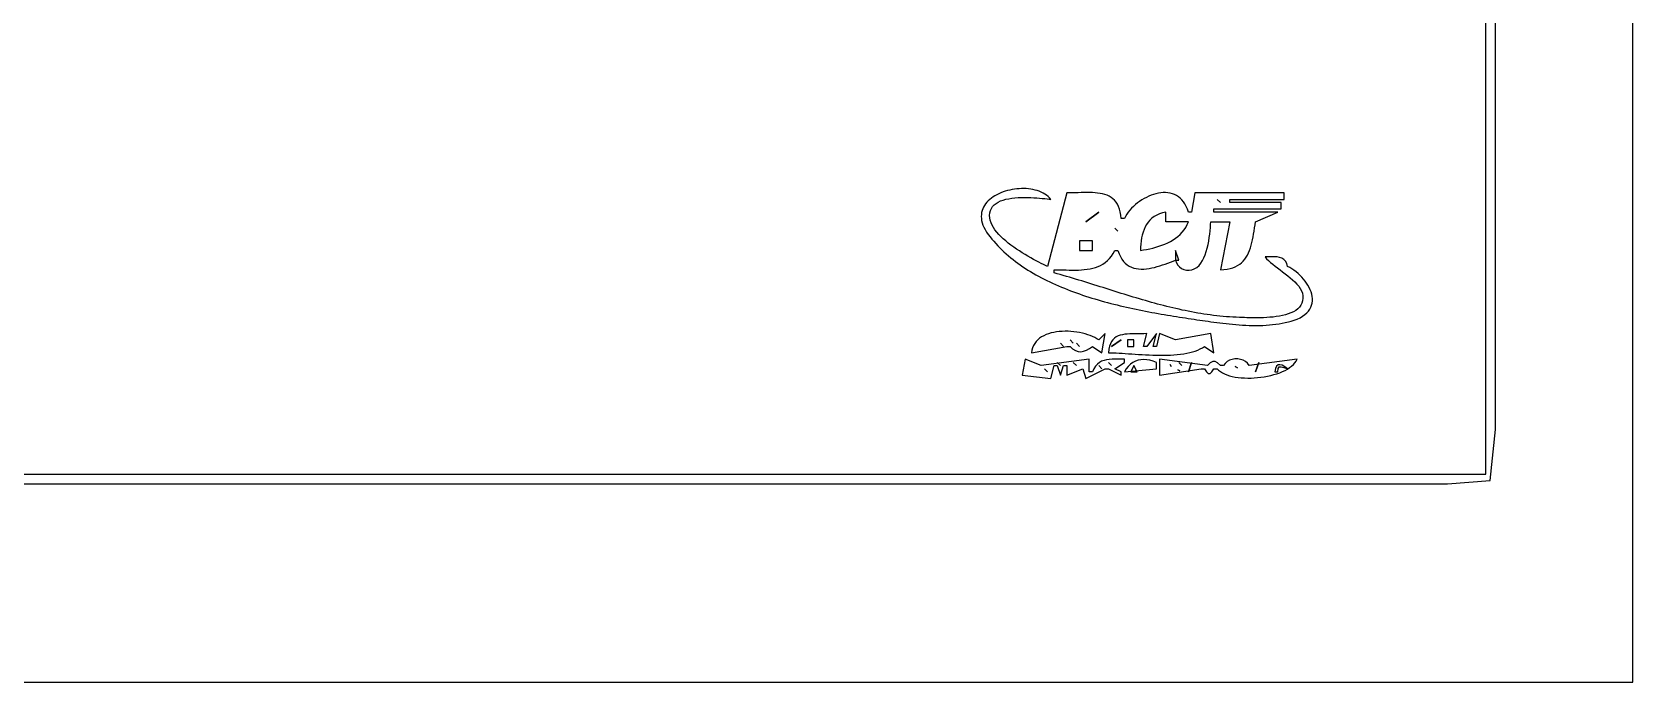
# Model space of a CAD drawing. Extents: x 0 to 792, y 0 to 1224.
# Drawn here: x 292 to 792, y 0 to 203 of the extents above; entities that cross this region are included whole.
import ezdxf

# ---------------------------------------------------------------- set-up
doc = ezdxf.new("R2010")
doc.units = 0
doc.layers.add('C7', color=7, linetype='CONTINUOUS')

msp = doc.modelspace()

# ---------------------------------------------------------------- linework, layer by layer
at = {"layer": 'C7'}
for points in [[(0, 1224), (0, 0), (792, 0), (792, 1224), (0, 1224)], [(26, 62), (561, 62), (699, 62), (734, 62), (747.396606, 63.027779), (749, 79), (749, 125), (749, 315), (749, 969), (749, 1138), (749, 1181), (747.972229, 1197.396606), (738, 1199), (709, 1199), (593, 1199), (166, 1199), (62, 1199), (36, 1199), (27.027777, 1197.396606), (26, 1177), (26, 1121), (26, 904), (26, 62)], [(29, 1196), (29, 65), (746, 65), (746, 1196), (29, 1196)], [(656.361, 130.3333), (656.9223, 131.0347), (657.4231, 131.836), (657.8671, 132.7227), (658.2576, 133.6804), (658.5982, 134.6947), (658.8925, 135.7513), (659.1439, 136.8359), (659.356, 137.9339), (659.5323, 139.031), (659.6763, 140.1128), (659.7916, 141.165), (659.8816, 142.1732), (659.9499, 143.123), (660, 144), (666, 144), (663, 129), (664.0957, 129.0488), (665.1079, 129.1665), (666.0404, 129.3505), (666.8971, 129.5984), (667.6817, 129.9075), (668.3982, 130.2752), (669.0503, 130.699), (669.6419, 131.1764), (670.1767, 131.7047), (670.6587, 132.2814), (671.0917, 132.9039), (671.4794, 133.5697), (671.8258, 134.2762), (672.1346, 135.0209), (672.4097, 135.801), (672.6549, 136.6142), (672.874, 137.4579), (673.0709, 138.3294), (673.2494, 139.2262), (673.4134, 140.1457), (673.5665, 141.0854), (673.7128, 142.0427), (673.856, 143.0151), (674, 144), (681, 147), (661, 147), (661, 148), (682, 148), (682, 150), (666, 150), (666, 151), (683, 151), (683, 153), (655, 153), (654, 147), (653, 147), (652.702, 147.934), (652.35, 148.7822), (651.9473, 149.5467), (651.4972, 150.2299), (651.0032, 150.834), (650.4686, 151.3614), (649.8967, 151.8144), (649.2909, 152.1953), (648.6547, 152.5063), (647.9913, 152.7498), (647.3042, 152.928), (646.5967, 153.0433), (645.8722, 153.098), (645.134, 153.0944), (644.3856, 153.0347), (643.6302, 152.9213), (642.8714, 152.7564), (642.1124, 152.5424), (641.3566, 152.2816), (640.6073, 151.9762), (639.8681, 151.6286), (639.1421, 151.2411), (638.4329, 150.8159), (637.7437, 150.3554), (637.0779, 149.8618), (636.439, 149.3375), (635.8302, 148.7848), (635.2549, 148.2059), (634.7166, 147.6032), (634.2186, 146.9789), (633.7642, 146.3355), (633.3569, 145.675), (633, 145), (632, 145), (631.9009, 146.0906), (631.7322, 147.0813), (631.4969, 147.9765), (631.1982, 148.7811), (630.8393, 149.4996), (630.4234, 150.1368), (629.9535, 150.6974), (629.433, 151.1859), (628.8649, 151.6071), (628.2524, 151.9657), (627.5986, 152.2663), (626.9069, 152.5136), (626.1802, 152.7123), (625.4219, 152.8671), (624.6349, 152.9826), (623.8226, 153.0636), (622.9881, 153.1146), (622.1345, 153.1404), (621.265, 153.1457), (620.3828, 153.1351), (619.4911, 153.1133), (618.593, 153.085), (617.6916, 153.0548), (616.7902, 153.0274), (615.892, 153.0076), (615, 153), (609, 130), (608.3863, 130.2929), (607.7161, 130.6192), (606.9956, 130.9774), (606.231, 131.3665), (605.4285, 131.785), (604.5946, 132.2319), (603.7353, 132.7058), (602.8569, 133.2055), (601.9658, 133.7298), (601.0681, 134.2773), (600.1702, 134.847), (599.2782, 135.4374), (598.3984, 136.0474), (597.5371, 136.6758), (596.7006, 137.3212), (595.895, 137.9825), (595.1266, 138.6584), (594.4018, 139.3476), (593.7267, 140.0489), (593.1076, 140.7611), (592.5507, 141.4829), (592.0624, 142.213), (591.6488, 142.9503), (591.3163, 143.6935), (591.071, 144.4413), (590.9192, 145.1925), (590.8673, 145.9459), (590.9312, 146.7627), (591.1172, 147.5011), (591.4169, 148.1645), (591.8216, 148.7566), (592.3228, 149.2809), (592.9119, 149.741), (593.5805, 150.1406), (594.3199, 150.4832), (595.1216, 150.7724), (595.9771, 151.0118), (596.8777, 151.205), (597.8151, 151.3555), (598.7805, 151.4671), (599.7655, 151.5432), (600.7616, 151.5875), (601.76, 151.6035), (602.7524, 151.5949), (603.7302, 151.5651), (604.6848, 151.518), (605.6077, 151.4569), (606.4903, 151.3855), (607.3241, 151.3074), (608.1005, 151.2263), (608.8109, 151.1456), (609.447, 151.0689), (610, 151), (609.5876, 151.4659), (609.1356, 151.8954), (608.6465, 152.2891), (608.1229, 152.6473), (607.5674, 152.9704), (606.9827, 153.259), (606.3713, 153.5134), (605.7358, 153.7342), (605.0789, 153.9217), (604.4031, 154.0763), (603.711, 154.1987), (603.0052, 154.289), (602.2884, 154.3479), (601.5631, 154.3758), (600.832, 154.373), (600.0975, 154.3401), (599.3624, 154.2775), (598.6293, 154.1856), (597.9007, 154.0649), (597.1792, 153.9158), (596.4674, 153.7388), (595.768, 153.5342), (595.0835, 153.3027), (594.4166, 153.0445), (593.7698, 152.7601), (593.1457, 152.45), (592.547, 152.1146), (591.9762, 151.7543), (591.436, 151.3697), (590.9289, 150.9611), (590.4576, 150.529), (590.0246, 150.0738), (589.6325, 149.596), (589.284, 149.096), (588.9816, 148.5743), (588.728, 148.0313), (588.5257, 147.4674), (588.3774, 146.8831), (588.2857, 146.2788), (588.253, 145.655), (588.2822, 145.0121), (588.3756, 144.3505), (588.5361, 143.6708), (588.7661, 142.9733), (589.0682, 142.2585), (589.4451, 141.5268), (589.8993, 140.7787), (590.4336, 140.0146), (590.9911, 139.285), (591.5662, 138.5693), (592.1584, 137.8674), (592.7673, 137.1792), (593.3927, 136.5044), (594.0341, 135.8429), (594.6912, 135.1945), (595.3636, 134.5591), (596.051, 133.9366), (596.753, 133.3267), (597.4693, 132.7293), (598.1995, 132.1442), (598.9432, 131.5713), (599.7, 131.0105), (600.4697, 130.4615), (601.2519, 129.9242), (602.0462, 129.3985), (602.8522, 128.8842), (603.6696, 128.3811), (604.4981, 127.889), (605.3372, 127.4079), (606.1866, 126.9375), (607.046, 126.4778), (607.9149, 126.0284), (608.7932, 125.5894), (609.6803, 125.1604), (610.5759, 124.7414), (611.4796, 124.3322), (612.3912, 123.9327), (613.3102, 123.5426), (614.2364, 123.1618), (615.1692, 122.7902), (616.1084, 122.4277), (617.0536, 122.0739), (618.0045, 121.7289), (618.9607, 121.3923), (619.9218, 121.0641), (620.8875, 120.7442), (621.8574, 120.4323), (622.8312, 120.1283), (623.8085, 119.832), (624.7889, 119.5432), (625.7721, 119.2619), (626.7577, 118.9879), (627.7454, 118.7209), (628.7348, 118.4609), (629.7256, 118.2076), (630.7174, 117.961), (631.7098, 117.7208), (632.7025, 117.4869), (633.6951, 117.2592), (634.6872, 117.0374), (635.6786, 116.8215), (636.6688, 116.6112), (637.6575, 116.4064), (638.6443, 116.207), (639.6289, 116.0127), (640.6109, 115.8235), (641.5899, 115.6392), (642.5657, 115.4595), (643.5378, 115.2844), (644.5058, 115.1137), (645.4695, 114.9472), (646.4284, 114.7848), (647.3823, 114.6263), (648.3306, 114.4716), (649.2732, 114.3204), (650.2096, 114.1727), (651.1395, 114.0283), (652.0624, 113.887), (652.9781, 113.7486), (653.8863, 113.613), (654.7864, 113.4801), (655.6782, 113.3497), (656.5614, 113.2215), (657.4355, 113.0956), (658.3002, 112.9716), (659.1551, 112.8495), (660, 112.7291), (660.9172, 112.6003), (661.8561, 112.4732), (662.8148, 112.3489), (663.7914, 112.2287), (664.7842, 112.114), (665.7913, 112.006), (666.8108, 111.9059), (667.841, 111.8152), (668.8799, 111.735), (669.9257, 111.6666), (670.9766, 111.6114), (672.0308, 111.5706), (673.0864, 111.5456), (674.1415, 111.5375), (675.1943, 111.5476), (676.2431, 111.5774), (677.2858, 111.628), (678.3208, 111.7007), (679.3461, 111.7968), (680.3599, 111.9177), (681.3605, 112.0645), (682.3458, 112.2386), (683.3142, 112.4412), (684.2637, 112.6737), (685.1925, 112.9374), (686.0987, 113.2334), (686.9807, 113.5632), (687.9116, 113.9801), (688.7316, 114.4399), (689.4447, 114.9391), (690.0548, 115.4741), (690.5658, 116.0415), (690.9816, 116.6378), (691.3062, 117.2595), (691.5434, 117.9032), (691.6973, 118.5652), (691.7717, 119.2422), (691.7706, 119.9305), (691.6979, 120.6269), (691.5575, 121.3277), (691.3533, 122.0294), (691.0893, 122.7286), (690.7694, 123.4218), (690.3976, 124.1055), (689.9777, 124.7762), (689.5137, 125.4304), (689.0094, 126.0646), (688.469, 126.6754), (687.8961, 127.2591), (687.2949, 127.8124), (686.6692, 128.3318), (686.0229, 128.8137), (685.36, 129.2547), (684.6844, 129.6513), (684, 130)], [(662, 151), (663, 150), (662, 151)], [(621, 144), (625, 147), (621, 144)], [(638, 135), (638.9662, 135.1583), (639.9387, 135.3375), (640.9128, 135.54), (641.884, 135.7684), (642.8477, 136.0251), (643.7993, 136.3127), (644.7344, 136.6336), (645.6483, 136.9905), (646.5364, 137.3857), (647.3943, 137.8217), (648.2174, 138.3012), (649.001, 138.8266), (649.7407, 139.4004), (650.4318, 140.0251), (651.0699, 140.7032), (651.6503, 141.4372), (652.1684, 142.2297), (652.6199, 143.0831), (653, 144), (646, 144), (646, 147), (644.9425, 146.772), (643.978, 146.4624), (643.1025, 146.0756), (642.3121, 145.616), (641.6029, 145.0879), (640.9709, 144.4957), (640.4124, 143.8437), (639.9232, 143.1364), (639.4996, 142.3781), (639.1376, 141.5732), (638.8334, 140.726), (638.5828, 139.8409), (638.3822, 138.9223), (638.2275, 137.9745), (638.1148, 137.002), (638.0403, 136.009), (638, 135)], [(630, 142), (631, 141), (630, 142)], [(619, 138), (619, 135), (623, 135), (623, 138), (619, 138)], [(688.8325, 120.0401), (688.7291, 119.2458), (688.5036, 118.5224), (688.1648, 117.8665), (687.7216, 117.275), (687.1828, 116.7446), (686.5573, 116.2721), (685.854, 115.8543), (685.0818, 115.4879), (684.2494, 115.1698), (683.3659, 114.8967), (682.44, 114.6655), (681.4807, 114.4728), (680.4968, 114.3155), (679.4971, 114.1903), (678.4906, 114.0941), (677.4861, 114.0236), (676.4925, 113.9755), (675.5187, 113.9468), (674.5735, 113.9341), (673.6657, 113.9342), (672.8044, 113.9439), (671.9982, 113.96), (671.2562, 113.9793), (670.5872, 113.9986), (670, 114.0146), (668.9672, 114.0459), (667.939, 114.0891), (666.9153, 114.1439), (665.896, 114.21), (664.8808, 114.2873), (663.8698, 114.3753), (662.8628, 114.4739), (661.8596, 114.5827), (660.8601, 114.7015), (659.8643, 114.8301), (658.872, 114.9681), (657.883, 115.1153), (656.8973, 115.2715), (655.9146, 115.4363), (654.935, 115.6094), (653.9583, 115.7907), (652.9843, 115.9799), (652.013, 116.1766), (651.0442, 116.3807), (650.0777, 116.5918), (649.1136, 116.8097), (648.1515, 117.0341), (647.1915, 117.2647), (646.2334, 117.5013), (645.2771, 117.7436), (644.3224, 117.9913), (643.3693, 118.2442), (642.4175, 118.502), (641.4671, 118.7645), (640.5178, 119.0312), (639.5696, 119.3021), (638.6223, 119.5768), (637.6757, 119.8551), (636.7299, 120.1366), (635.7846, 120.4212), (634.8397, 120.7085), (633.8952, 120.9983), (632.9508, 121.2903), (632.0065, 121.5843), (631.0621, 121.8799), (630.1176, 122.177), (629.1727, 122.4752), (628.2275, 122.7742), (627.2816, 123.0739), (626.3351, 123.3738), (625.3878, 123.6739), (624.4396, 123.9737), (623.4904, 124.2731), (622.54, 124.5718), (621.5883, 124.8694), (620.6352, 125.1657), (619.6806, 125.4605), (618.7243, 125.7535), (617.7662, 126.0444), (616.8063, 126.333), (615.8443, 126.6189), (614.8802, 126.902), (613.9139, 127.1819), (612.9451, 127.4584), (611.9738, 127.7311), (611, 128), (611, 129), (611.9472, 128.9922), (612.9014, 128.9724), (613.8598, 128.9457), (614.82, 128.9174), (615.7794, 128.8927), (616.7354, 128.8767), (617.6855, 128.8748), (618.6272, 128.892), (619.5578, 128.9337), (620.4748, 129.005), (621.3758, 129.1112), (622.258, 129.2574), (623.119, 129.4489), (623.9563, 129.6909), (624.7672, 129.9885), (625.5492, 130.3471), (626.2998, 130.7717), (627.0163, 131.2677), (627.6964, 131.8403), (628.3373, 132.4945), (628.9366, 133.2358), (629.4916, 134.0692), (630, 135), (631, 135), (631.3489, 133.9841), (631.7555, 133.0817), (632.2163, 132.2876), (632.7278, 131.5968), (633.2865, 131.0042), (633.8889, 130.5049), (634.5315, 130.0936), (635.2108, 129.7654), (635.9234, 129.5152), (636.6657, 129.338), (637.4344, 129.2287), (638.2258, 129.1823), (639.0365, 129.1936), (639.8629, 129.2578), (640.7018, 129.3696), (641.5494, 129.5241), (642.4024, 129.7162), (643.2572, 129.9408), (644.1104, 130.1929), (644.9585, 130.4674), (645.798, 130.7594), (646.6253, 131.0637), (647.4371, 131.3752), (648.2298, 131.689), (649, 132), (649.27, 131.1731), (649.6885, 130.455), (650.2325, 129.8545), (650.8792, 129.3803), (651.6057, 129.0412), (652.3893, 128.8459), (653.2069, 128.8031), (654.0357, 128.9217), (654.8529, 129.2105), (655.6357, 129.678), (656.3611, 130.3333)], [(649, 135), (649, 132), (650, 132), (649, 135)], [(684, 130), (683.7811, 130.9564), (683.4075, 131.6899), (682.897, 132.2294), (682.2676, 132.6038), (681.5373, 132.8419), (680.724, 132.9727), (679.8456, 133.025), (678.9202, 133.0277), (677.9656, 133.0097), (677, 133), (677.4765, 132.4277), (678.0362, 131.855), (678.6674, 131.2807), (679.3581, 130.7034), (680.0966, 130.1219), (680.8708, 129.5349), (681.6691, 128.9413), (682.4794, 128.3397), (683.29, 127.7288), (684.0891, 127.1074), (684.8646, 126.4743), (685.6049, 125.8282), (686.2979, 125.1678), (686.932, 124.4919), (687.4951, 123.7993), (687.9756, 123.0885), (688.3614, 122.3585), (688.6407, 121.6079), (688.8017, 120.8355), (688.8326, 120.0401)], [(604, 103), (615, 105), (616, 105), (616.8312, 104.2007), (617.6717, 103.6731), (618.5231, 103.3955), (619.3869, 103.3462), (620.2649, 103.5037), (621.1587, 103.8462), (622.0698, 104.3522), (623, 105), (626, 103), (627, 109), (625, 107), (624.4117, 107.3797), (623.7675, 107.7358), (623.0725, 108.067), (622.3319, 108.3719), (621.5509, 108.6495), (620.7345, 108.8983), (619.888, 109.1172), (619.0166, 109.3049), (618.1254, 109.4601), (617.2196, 109.5816), (616.3044, 109.6681), (615.3849, 109.7185), (614.4664, 109.7313), (613.5539, 109.7054), (612.6526, 109.6395), (611.7678, 109.5324), (610.9046, 109.3828), (610.0681, 109.1894), (609.2636, 108.9511), (608.4961, 108.6664), (607.771, 108.3343), (607.0932, 107.9534), (606.4681, 107.5225), (605.9008, 107.0402), (605.3965, 106.5055), (604.9602, 105.917), (604.5973, 105.2734), (604.3128, 104.5736), (604.112, 103.8162), (604, 103)], [(613, 106), (614, 105), (613, 106)], [(616, 107), (617, 106), (616, 107)], [(618, 106), (619, 105), (618, 106)], [(628, 103), (628.768, 102.9934), (629.5853, 102.972), (630.4483, 102.9379), (631.3532, 102.8929), (632.2963, 102.8392), (633.2738, 102.7788), (634.2821, 102.7136), (635.3173, 102.6458), (636.3758, 102.5773), (637.4538, 102.5102), (638.5476, 102.4464), (639.6535, 102.3881), (640.7678, 102.3372), (641.8866, 102.2958), (643.0063, 102.2658), (644.1232, 102.2494), (645.2336, 102.2485), (646.3336, 102.2651), (647.4196, 102.3013), (648.4878, 102.3592), (649.5346, 102.4406), (650.5561, 102.5477), (651.5487, 102.6825), (652.5086, 102.847), (653.4321, 103.0432), (654.3155, 103.2731), (655.155, 103.5389), (655.947, 103.8424), (656.6876, 104.1857), (657.3732, 104.5709), (658, 105), (661, 103), (660, 109), (649, 107), (644, 109), (643, 105), (642, 105), (643, 109), (640, 105), (639, 105), (640, 109), (639.0924, 108.9487), (638.1907, 108.9238), (637.2991, 108.9153), (636.422, 108.9134), (635.5639, 108.9084), (634.7291, 108.8903), (633.9221, 108.8493), (633.1472, 108.7757), (632.4088, 108.6596), (631.7113, 108.4912), (631.0591, 108.2606), (630.4566, 107.9581), (629.9082, 107.5738), (629.4183, 107.0978), (628.9913, 106.5204), (628.6316, 105.8318), (628.3435, 105.022), (628.1315, 104.0814), (628, 103)], [(629, 105), (632, 107), (629, 105)], [(634, 107), (634, 105), (636, 105), (636, 107), (634, 107)], [(602, 101), (601, 96), (610, 95), (611, 99), (612, 99), (613, 96), (614, 99), (615, 99), (615, 96), (620, 98), (621, 95), (627, 98), (628, 98), (632, 96), (632, 97), (630, 98), (633, 100), (633, 101), (631.9883, 101.0073), (631.0058, 101.0204), (630.0555, 101.0233), (629.1405, 101.0002), (628.2639, 100.9351), (627.4287, 100.8123), (626.638, 100.6158), (625.8949, 100.3297), (625.2024, 99.9382), (624.5636, 99.4253), (623.9815, 98.7752), (623.4593, 97.9721), (623, 97), (622, 97), (622, 101), (607, 99), (602, 101)], [(633, 97), (643, 98), (643, 100), (641.9774, 100.3798), (640.9772, 100.6535), (640.0029, 100.8185), (639.0582, 100.8724), (638.1467, 100.8125), (637.272, 100.6365), (636.4377, 100.3418), (635.6475, 99.9259), (634.905, 99.3862), (634.2139, 98.7204), (633.5776, 97.9258), (633, 97)], [(644, 101), (644, 96), (657, 98), (658, 98), (658.6364, 97.0371), (659.2182, 96.5556), (659.7817, 96.5556), (660.3635, 97.0371), (661, 98), (662, 98), (662.4698, 97.5311), (663.0185, 97.105), (663.64, 96.7212), (664.3287, 96.3792), (665.0787, 96.0784), (665.884, 95.8183), (666.7391, 95.5983), (667.6379, 95.418), (668.5747, 95.2768), (669.5436, 95.1742), (670.5389, 95.1097), (671.5546, 95.0827), (672.5851, 95.0927), (673.6244, 95.1391), (674.6666, 95.2216), (675.7061, 95.3394), (676.737, 95.4922), (677.7534, 95.6793), (678.7495, 95.9003), (679.7195, 96.1546), (680.6575, 96.4416), (681.5578, 96.761), (682.4145, 97.112), (683.2218, 97.4943), (683.9739, 97.9073), (684.6649, 98.3504), (685.289, 98.8232), (685.8404, 99.325), (686.3132, 99.8555), (686.7017, 100.414), (687, 101), (672, 99), (671.5036, 99.6976), (670.8709, 100.2524), (670.132, 100.6655), (669.3168, 100.9379), (668.4555, 101.0708), (667.578, 101.0653), (666.7144, 100.9225), (665.8948, 100.6435), (665.1492, 100.2293), (664.5075, 99.6811), (664, 99), (663, 99), (662.1359, 99.8701), (661.3679, 100.3052), (660.6319, 100.3052), (659.864, 99.8701), (659, 99), (644, 101)], [(608, 98), (609, 97), (608, 98)], [(612, 100), (613, 99), (612, 100)], [(617, 100), (618, 99), (617, 100)], [(625, 99), (626, 98), (625, 99)], [(628, 100), (629, 99), (628, 100)], [(636, 99), (635, 97), (637, 97), (636, 99)], [(647.333313, 99.333336), (647.666687, 98.666664), (647.333313, 99.333336)], [(649.666687, 97.666664), (650.333313, 97.333336), (649.666687, 97.666664)], [(650, 100), (651, 99), (650, 100)], [(654, 100), (653, 97), (654, 100)], [(667.666687, 98.666664), (668.333313, 98.333336), (667.666687, 98.666664)], [(675, 100), (674, 97), (675, 100)], [(680, 97), (681, 97), (681.0994, 98.0983), (681.4183, 98.5813), (681.9875, 98.6151), (682.8378, 98.3659), (684, 98), (683.1231, 98.6467), (682.3338, 99.0779), (681.6406, 99.2651), (681.0521, 99.1796), (680.5767, 98.7927), (680.2232, 98.0757), (680, 97)]]:
    msp.add_lwpolyline(points, dxfattribs=at)

doc.saveas('drawing.dxf')
